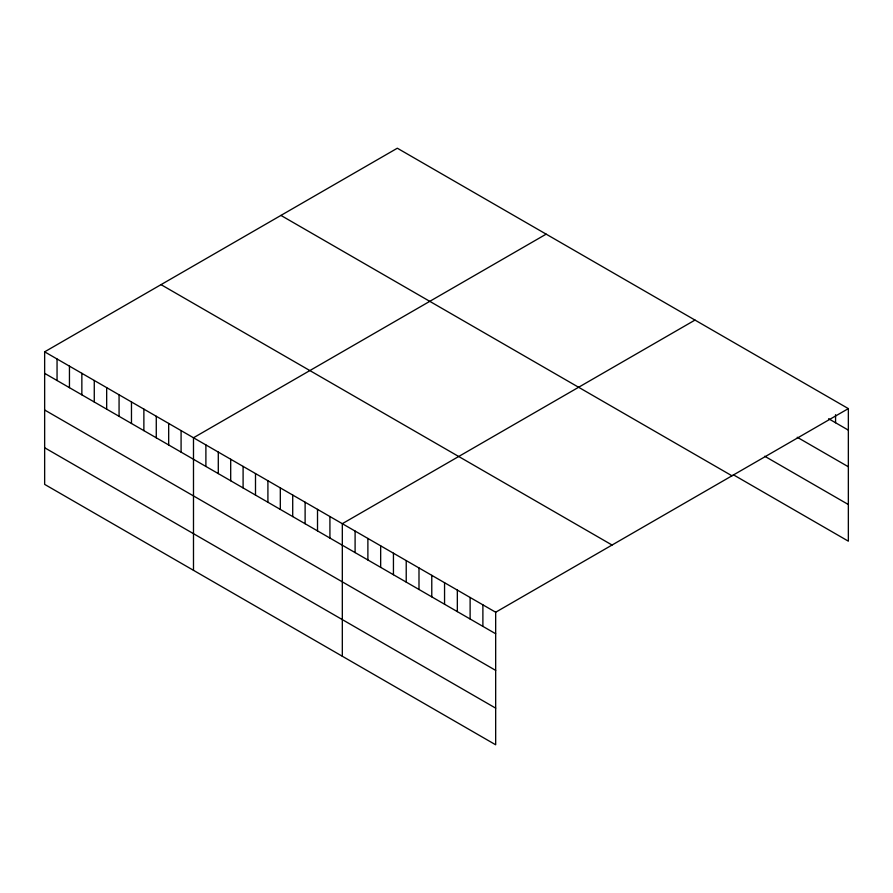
<?xml version="1.0" encoding="UTF-8"?>
<svg xmlns="http://www.w3.org/2000/svg" width="893" height="893" viewBox="0 0 893 893"><rect width="100%" height="100%" fill="white"/><g stroke="black" fill="none" stroke-linecap="round" stroke-linejoin="round"><path stroke-width="1.34" d="M44.65 351.831L495.671 612.23L495.671 744.784L44.65 484.386L44.65 351.831L397.329 148.216L848.35 408.614L848.35 541.169L733.343 474.763M546.159 234.145L193.491 437.76L193.491 570.314M695 320.074L342.32 523.689L342.32 656.255M495.671 612.23L848.35 408.614M828.604 418.728L848.35 430.136M797.237 437.257L848.35 466.771M764.709 456.234L848.35 504.523M280.938 215.414L731.97 475.802M161.03 284.644L612.062 545.031M44.65 373.352L495.671 633.751M44.65 409.999L495.671 670.386M44.65 447.75L495.671 708.138M835.569 414.687L835.569 422.757M482.89 604.851L482.89 626.373M470.12 597.473L470.12 618.994M457.339 590.094L457.339 611.616M444.558 582.716L444.558 604.237M431.777 575.338L431.777 596.859M418.996 567.959L418.996 589.48M406.226 560.581L406.226 582.102M393.445 553.202L393.445 574.724M380.664 545.824L380.664 567.345M367.883 538.446L367.883 559.967M355.101 531.067L355.101 552.588M329.919 516.534L329.919 538.055M317.517 509.367L317.517 530.889M305.116 502.212L305.116 523.733M292.714 495.046L292.714 516.567M280.313 487.891L280.313 509.412M267.911 480.724L267.911 502.246M255.498 473.569L255.498 495.09M243.097 466.403L243.097 487.924M230.695 459.248L230.695 480.769M218.294 452.081L218.294 473.603M205.892 444.926L205.892 466.447M181.089 430.605L181.089 452.126M168.677 423.438L168.677 444.96M156.275 416.283L156.275 437.804M143.873 409.117L143.873 430.638M131.472 401.962L131.472 423.483M119.07 394.795L119.07 416.317M106.669 387.64L106.669 409.161M94.267 380.474L94.267 401.995M81.855 373.319L81.855 394.829M69.453 366.152L69.453 387.674M57.052 358.997L57.052 380.507"/></g></svg>
